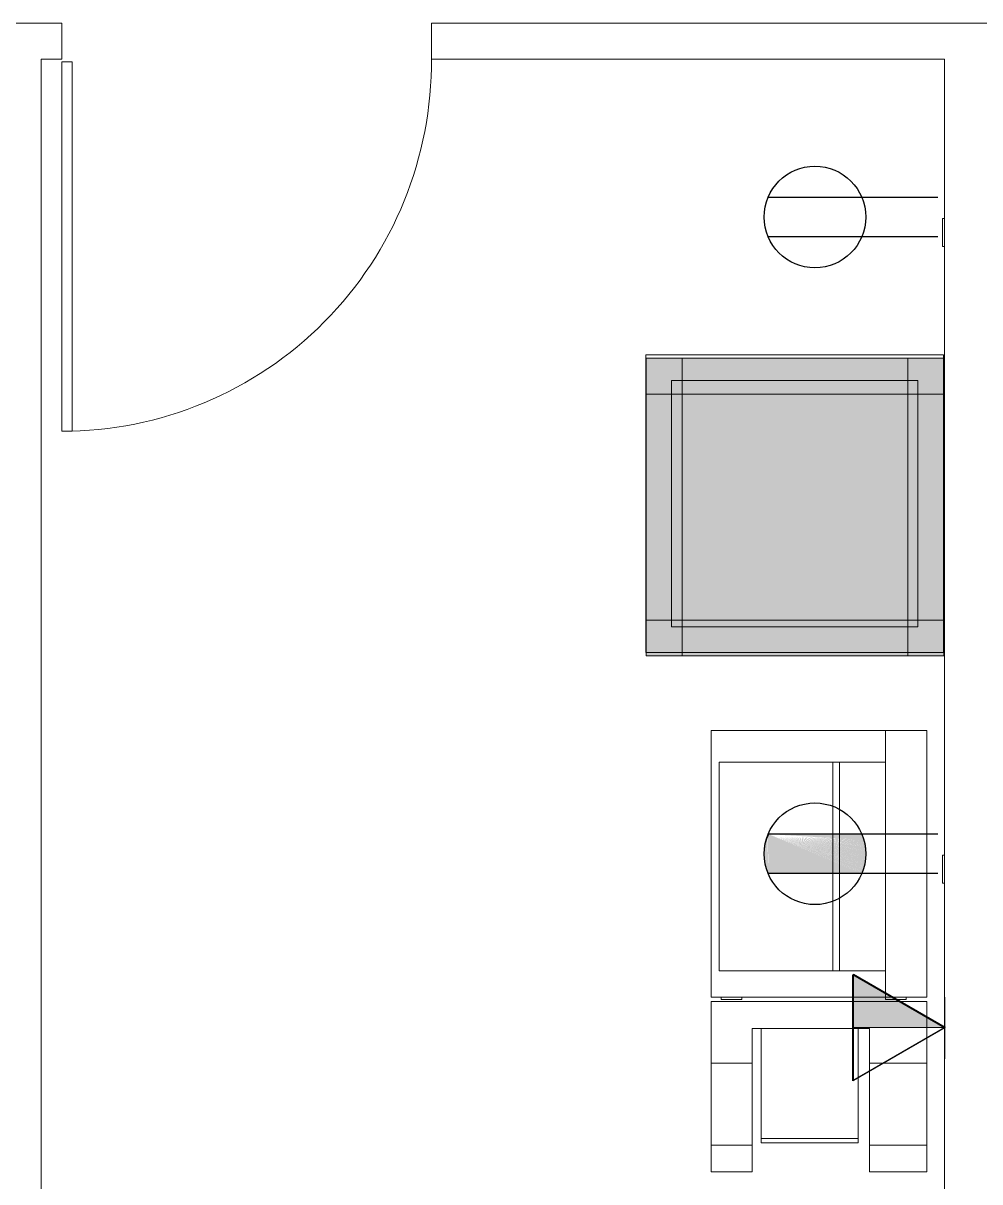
# Model space of a CAD drawing. Header units: inches. Extents: x 4757 to 6765, y 9919 to 10946.
# Drawn here: x 5945.3 to 6038.5, y 10615.3 to 10728.1 of the extents above; entities that cross this region are included whole.
import ezdxf

# ---------------------------------------------------------------- set-up
doc = ezdxf.new("R2010")
doc.units = ezdxf.units.IN
doc.header["$MEASUREMENT"] = 0
for name, color, linetype, lineweight in [('A-ANNO-NOTE', 7, 'Continuous', 9), ('A-DOOR', 31, 'Continuous', 13), ('A-WALL', 113, 'Continuous', 13), ('A-WALL-PATT', 111, 'Continuous', 13), ('Bb-col', 7, 'Continuous', 9), ('E-ELEC-FIXT', 91, 'Continuous', 9), ('I-WALL', 2, 'Continuous', 9), ('Q-SPCQ', 91, 'Continuous', 9), ('Rosslyn Plaza North_1777 North Kent St _W632_-09_dwg', 8, 'Continuous', 9)]:
    doc.layers.add(name, color=color, linetype=linetype, lineweight=lineweight)

# ---------------------------------------------------------------- blocks, each defined once
blk = doc.blocks.new('A-Copier-Floor - A-Copier-Floor-4036613-Level XX  POWER _ SIGNAL')
at = {"layer": 'Q-SPCQ'}
for p, q in [((-30.09, 11.47), (-27.49, 11.47)), ((-30.09, 11.47), (-30.09, 7.47)), ((-27.49, 11.47), (-19.49, 11.47)), ((-27.49, 11.47), (-27.49, 7.47)), ((-19.49, 11.47), (-13.49, 11.47)), ((-19.49, 11.47), (-19.49, 7.47)), ((-13.49, 11.47), (-13.49, -9.53)), ((12.91, 11.47), (-13.09, 11.47)), ((-13.09, 11.47), (-13.09, -5.51)), ((12.91, -5.51), (12.91, 11.47)), ((-13.29, 10.49), (-13.29, 8.47)), ((-13.29, 10.49), (-13.1, 10.49)), ((-10.52, -5.51), (-10.52, 10.67)), ((-10.52, 10.67), (9.82, 10.67)), ((9.82, 10.67), (9.82, -5.51)), ((-13.1, 8.47), (-13.29, 8.47)), ((-30.09, 7.47), (-27.49, 7.47)), ((-27.49, 7.47), (-19.49, 7.47)), ((-19.49, 7.47), (-16.13, 7.47)), ((-16.13, 7.47), (-16.13, -3.97)), ((-27.26, 6.6), (-26.84, 6.6)), ((-27.26, 6.6), (-27.26, -2.84)), ((-26.84, 6.6), (-16.13, 6.6)), ((-26.84, -2.84), (-26.84, 6.6)), ((9.82, -0.4), (-10.52, -0.4)), ((-10.52, -0.4), (-10.52, -1.03)), ((-10.52, -1.03), (9.82, -1.03)), ((9.82, -1.03), (9.82, -0.4)), ((-26.84, -2.84), (-27.26, -2.84)), ((-16.13, -2.84), (-26.84, -2.84)), ((-27.49, -3.97), (-30.09, -3.97)), ((-30.09, -3.97), (-30.09, -9.53)), ((-19.49, -3.97), (-27.49, -3.97)), ((-27.49, -3.97), (-27.49, -9.53)), ((-16.13, -3.97), (-19.49, -3.97)), ((-19.49, -3.97), (-19.49, -9.53)), ((-13.29, -5.51), (-13.29, -7.53)), ((-13.29, -5.51), (-13.1, -5.51)), ((-13.09, -5.51), (-10.52, -5.51)), ((-13.09, -5.51), (-13.09, -9.53)), ((9.82, -5.51), (-10.52, -5.51)), ((9.82, -5.51), (12.91, -5.51)), ((12.91, -9.53), (12.91, -5.51)), ((-13.1, -7.53), (-13.29, -7.53)), ((-27.49, -9.53), (-30.09, -9.53)), ((-19.49, -9.53), (-27.49, -9.53)), ((-13.49, -9.53), (-19.49, -9.53)), ((-13.09, -9.53), (12.91, -9.53))]:
    blk.add_line(p, q, dxfattribs=at)
blk = doc.blocks.new('Door - Glass Single - Patch - Short Handle-7276313-Level XX  POWER _ SIGNAL')
at = {"layer": 'A-DOOR', "lineweight": 20}
for p, q in [((17, 38), (17, 2)), ((18, 38), (17, 38)), ((18, 2), (18, 38)), ((17, 2), (18, 2))]:
    blk.add_line(p, q, dxfattribs=at)
at = {"layer": 'A-DOOR', "lineweight": 9}
blk.add_arc((18, 2), 36, 90, 180.5, dxfattribs=at)
blk = doc.blocks.new('PS - Power Device _Wall Base_ - Dedicated Duplex-8202252-Level XX  POWER _ SIGNAL')
at = {"layer": 'E-ELEC-FIXT'}
for p, q in [((6034.83, 10644.33), (6034.83, 10647.08)), ((6035.02, 10647.08), (6034.83, 10647.08)), ((6034.83, 10644.33), (6035.02, 10644.33))]:
    blk.add_line(p, q, dxfattribs=at)
blk = doc.blocks.new('PS - Power Device _Wall Base_ - Duplex-4862727-Level XX  POWER _ SIGNAL')
at = {"layer": 'E-ELEC-FIXT'}
for p, q in [((6513.48, 10272.41), (6513.48, 10275.16)), ((6513.67, 10275.16), (6513.48, 10275.16)), ((6513.48, 10272.41), (6513.67, 10272.41))]:
    blk.add_line(p, q, dxfattribs=at)
blk = doc.blocks.new('Rosslyn Plaza North_1777 North Kent St _W632_-09_dwg-6954577-Level XX  POWER _ SIGNAL')
at = {"layer": 'Bb-col', "flags": 128}
for points in [[(6005.92, 10666.79), (6034.92, 10666.79), (6034.92, 10695.79), (6005.92, 10695.79)], [(6008.42, 10669.29), (6032.42, 10669.29), (6032.42, 10693.29), (6008.42, 10693.29)]]:
    blk.add_lwpolyline(points, close=True, dxfattribs=at)

msp = doc.modelspace()

# ---------------------------------------------------------------- hatches: boundary and pattern name
at = {"layer": 'A-ANNO-NOTE'}
for points in [[(6017.88, 10645.28), (6017.77, 10648.83), (6017.55, 10648.08)], [(6017.88, 10645.28), (6017.9, 10649.11), (6017.82, 10648.93), (6017.82, 10648.83)], [(6026.97, 10645.28), (6017.9, 10649.11), (6017.88, 10645.28), (6026.91, 10645.28)], [(6027.16, 10648.56), (6027.14, 10648.65), (6017.9, 10649.11), (6026.91, 10648.57)], [(6027.11, 10648.75), (6027.07, 10648.84), (6017.9, 10649.11), (6026.91, 10648.75)], [(6027.04, 10648.93), (6027, 10649.02), (6017.9, 10649.11), (6026.91, 10648.93)], [(6027.07, 10648.84), (6027.04, 10648.93), (6017.9, 10649.11), (6026.91, 10648.84)], [(6027.14, 10648.65), (6027.11, 10648.75), (6017.9, 10649.11), (6026.91, 10648.66)], [(6027, 10649.02), (6026.97, 10649.11), (6017.9, 10649.11), (6026.91, 10649.02)], [(6026.97, 10645.28), (6027, 10645.37), (6018.58, 10648.83), (6026.91, 10645.31)], [(6027, 10645.37), (6027.04, 10645.46), (6018.6, 10648.83), (6026.91, 10645.41)], [(6027.04, 10645.46), (6027.07, 10645.56), (6018.62, 10648.83), (6026.91, 10645.52)], [(6027.07, 10645.56), (6027.11, 10645.65), (6018.64, 10648.83), (6026.91, 10645.62)], [(6027.11, 10645.65), (6027.14, 10645.74), (6018.66, 10648.83), (6026.91, 10645.72)], [(6027.14, 10645.74), (6027.16, 10645.84), (6018.69, 10648.83), (6026.91, 10645.83)], [(6027.16, 10645.84), (6027.19, 10645.93), (6018.71, 10648.83), (6026.91, 10645.93)], [(6027.19, 10645.93), (6027.21, 10646.03), (6018.74, 10648.83), (6026.91, 10646.03)], [(6027.21, 10646.03), (6027.24, 10646.12), (6018.77, 10648.83), (6026.91, 10646.13)], [(6027.24, 10646.12), (6027.26, 10646.22), (6018.8, 10648.83), (6026.91, 10646.23)], [(6027.26, 10646.22), (6027.27, 10646.32), (6018.83, 10648.83), (6026.91, 10646.33)], [(6027.27, 10646.32), (6027.29, 10646.41), (6018.86, 10648.83), (6026.91, 10646.43)], [(6027.29, 10646.41), (6027.31, 10646.51), (6018.9, 10648.83), (6026.91, 10646.52)], [(6027.31, 10646.51), (6027.32, 10646.61), (6018.94, 10648.83), (6026.91, 10646.62)], [(6027.32, 10646.61), (6027.33, 10646.71), (6018.98, 10648.83), (6026.91, 10646.72)], [(6027.33, 10646.71), (6027.34, 10646.8), (6019.03, 10648.83), (6026.91, 10646.81)], [(6027.34, 10646.8), (6027.34, 10646.9), (6019.07, 10648.83), (6026.91, 10646.91)], [(6027.34, 10646.9), (6027.35, 10647), (6019.13, 10648.83), (6026.91, 10647)], [(6027.35, 10647), (6027.35, 10647.1), (6019.19, 10648.83), (6026.91, 10647.1)], [(6027.35, 10647.1), (6027.35, 10647.2), (6019.25, 10648.83), (6026.91, 10647.19)], [(6027.35, 10647.2), (6027.35, 10647.3), (6019.32, 10648.83), (6026.91, 10647.29)], [(6027.35, 10647.3), (6027.35, 10647.39), (6019.4, 10648.83), (6026.91, 10647.38)], [(6027.35, 10647.39), (6027.34, 10647.49), (6019.48, 10648.83), (6026.91, 10647.47)], [(6027.34, 10647.49), (6027.34, 10647.59), (6019.58, 10648.83), (6026.91, 10647.57)], [(6027.34, 10647.59), (6027.33, 10647.69), (6019.68, 10648.83), (6026.91, 10647.66)], [(6027.33, 10647.69), (6027.32, 10647.79), (6019.8, 10648.83), (6026.91, 10647.75)], [(6027.32, 10647.79), (6027.31, 10647.88), (6019.94, 10648.83), (6026.91, 10647.84)], [(6027.31, 10647.88), (6027.29, 10647.98), (6020.1, 10648.83), (6026.91, 10647.94)], [(6027.29, 10647.98), (6027.27, 10648.08), (6020.29, 10648.83), (6026.91, 10648.03)], [(6027.27, 10648.08), (6027.26, 10648.18), (6020.51, 10648.83), (6026.91, 10648.12)], [(6027.26, 10648.18), (6027.24, 10648.27), (6020.77, 10648.83), (6026.91, 10648.21)], [(6027.24, 10648.27), (6027.21, 10648.37), (6021.09, 10648.83), (6026.91, 10648.3)], [(6027.21, 10648.37), (6027.19, 10648.46), (6021.49, 10648.83), (6026.91, 10648.39)], [(6027.19, 10648.46), (6027.16, 10648.56), (6022.01, 10648.83), (6026.91, 10648.48)], [(6017.5, 10646.61), (6017.55, 10648.08), (6017.46, 10647.1)], [(6017.59, 10646.12), (6017.55, 10648.08), (6017.5, 10646.61)], [(6017.7, 10645.74), (6017.55, 10648.08), (6017.59, 10646.12)], [(6017.88, 10645.28), (6017.55, 10648.08), (6017.7, 10645.74)], [(6035.09, 10630.28), (6026.15, 10635.43), (6026.15, 10630.28), (6034.95, 10630.28)]]:
    msp.add_hatch(color=256, dxfattribs=at).paths.add_polyline_path(points, flags=0)
at = {"layer": 'A-WALL'}
msp.add_hatch(color=7, dxfattribs=at).paths.add_polyline_path([(6031.47, 10669.97), (6031.47, 10691.97), (6009.47, 10691.97), (6009.47, 10669.97)], flags=0)
at = {"layer": 'A-WALL-PATT', "lineweight": 9}
for points in [[(6009.47, 10669.97), (6009.47, 10695.47), (6005.97, 10695.47), (6005.97, 10669.97)], [(6009.47, 10691.97), (6034.97, 10691.97), (6034.97, 10695.47), (6009.47, 10695.47)], [(6031.47, 10666.47), (6034.97, 10666.47), (6034.97, 10691.97), (6031.47, 10691.97), (6031.47, 10667.55)], [(6031.47, 10666.47), (6031.47, 10669.97), (6005.97, 10669.97), (6005.97, 10666.47), (6026.91, 10666.47)]]:
    msp.add_hatch(color=7, dxfattribs=at).paths.add_polyline_path(points, flags=0)

# ---------------------------------------------------------------- linework, layer by layer
at = {"layer": 'A-ANNO-NOTE', "lineweight": 30}
for p, q in [((6034.37, 10711.13), (6017.84, 10711.13)), ((6034.37, 10707.3), (6017.84, 10707.3)), ((6034.37, 10707.3), (6017.84, 10707.3)), ((6034.37, 10649.11), (6017.84, 10649.11)), ((6034.37, 10645.28), (6017.84, 10645.28)), ((6034.37, 10645.28), (6017.84, 10645.28)), ((6035.02, 10630.24), (6026.09, 10635.4)), ((6026.09, 10625.08), (6026.09, 10635.4)), ((6035.09, 10630.28), (6026.15, 10635.43)), ((6026.15, 10625.12), (6026.15, 10635.43)), ((6035.02, 10633.24), (6035.02, 10627.24)), ((6035.02, 10630.24), (6026.09, 10625.08)), ((6035.09, 10630.28), (6026.15, 10625.12))]:
    msp.add_line(p, q, dxfattribs=at)
at = {"layer": 'A-ANNO-NOTE'}
for p, q in [((6026.97, 10649.11), (6017.9, 10649.11)), ((6017.88, 10645.28), (6026.97, 10645.28)), ((6035.09, 10630.28), (6026.15, 10635.43)), ((6026.15, 10635.43), (6026.15, 10630.28)), ((6026.15, 10630.28), (6035.09, 10630.28))]:
    msp.add_line(p, q, dxfattribs=at)
at = {"layer": 'A-ANNO-NOTE', "lineweight": 30}
for centre in [(6022.4, 10709.22), (6022.4, 10647.2)]:
    msp.add_circle(centre, 4.95, dxfattribs=at)
at = {"layer": 'A-ANNO-NOTE'}
for centre, radius, start, end in [((6021.96, 10647.18), 4.5, 154.5156, 204.9234), ((6022.4, 10647.2), 4.95, 337.2244, 22.7756)]:
    msp.add_arc(centre, radius, start, end, dxfattribs=at)
at = {"layer": 'A-WALL'}
for p, q in [((6009.47, 10669.97), (6009.47, 10695.47)), ((6031.47, 10695.47), (6009.47, 10695.47)), ((6009.47, 10666.47), (6031.47, 10666.47))]:
    msp.add_line(p, q, dxfattribs=at)
at = {"layer": 'A-WALL', "color": 55}
for p, q in [((6005.97, 10691.97), (6005.97, 10669.97)), ((6031.47, 10691.97), (6034.97, 10691.97)), ((6034.97, 10669.97), (6034.97, 10691.97)), ((6005.97, 10669.97), (6009.47, 10669.97)), ((6031.47, 10669.97), (6031.47, 10666.47))]:
    msp.add_line(p, q, dxfattribs=at)
at = {"layer": 'A-WALL', "lineweight": 9}
for p, q in [((6009.47, 10691.97), (6009.47, 10669.97)), ((6031.47, 10691.97), (6009.47, 10691.97)), ((6031.47, 10669.97), (6031.47, 10691.97)), ((6009.47, 10669.97), (6031.47, 10669.97))]:
    msp.add_line(p, q, dxfattribs=at)
at = {"layer": 'I-WALL', "lineweight": 13}
for p, q in [((5949.04, 10728.1), (5907.04, 10728.1)), ((5949.04, 10724.6), (5949.04, 10728.1)), ((6041.47, 10728.1), (5985.04, 10728.1)), ((5985.04, 10728.1), (5985.04, 10724.6)), ((5947.02, 10521.41), (5947.02, 10724.6)), ((5947.02, 10724.6), (5949.04, 10724.6)), ((5985.04, 10724.6), (6035.02, 10724.6)), ((6035.02, 10724.6), (6035.02, 10539.43)), ((6031.47, 10691.97), (6031.47, 10695.47)), ((6009.47, 10691.97), (6005.97, 10691.97)), ((6009.47, 10669.97), (6009.47, 10666.47)), ((6031.47, 10669.97), (6034.97, 10669.97))]:
    msp.add_line(p, q, dxfattribs=at)
at = {"layer": 'I-WALL', "color": 8, "lineweight": 20}
for p, q in [((6009.47, 10695.47), (6005.97, 10695.47)), ((6005.97, 10695.47), (6005.97, 10691.97)), ((6034.97, 10695.47), (6031.47, 10695.47)), ((6034.97, 10691.97), (6034.97, 10695.47)), ((6005.97, 10669.97), (6005.97, 10666.47)), ((6034.97, 10666.47), (6034.97, 10669.97)), ((6005.97, 10666.47), (6009.47, 10666.47)), ((6031.47, 10666.47), (6034.97, 10666.47))]:
    msp.add_line(p, q, dxfattribs=at)
at = {"layer": 'I-WALL'}
for p, q in [((6009.47, 10691.97), (6031.47, 10691.97)), ((6031.47, 10691.97), (6031.47, 10669.97)), ((6031.47, 10669.97), (6009.47, 10669.97))]:
    msp.add_line(p, q, dxfattribs=at)

# ---------------------------------------------------------------- block references
at = {"layer": 'A-DOOR', "rotation": 180}
msp.add_blockref('Door - Glass Single - Patch - Short Handle-7276313-Level XX  POWER _ SIGNAL', (5967.04, 10726.35), dxfattribs=at)
at = {"layer": 'E-ELEC-FIXT'}
for name, p in [('PS - Power Device _Wall Base_ - Duplex-4862727-Level XX  POWER _ SIGNAL', (-478.65, 433.93)), ('PS - Power Device _Wall Base_ - Dedicated Duplex-8202252-Level XX  POWER _ SIGNAL', (0, 0))]:
    msp.add_blockref(name, p, dxfattribs=at)
at = {"layer": 'Q-SPCQ', "rotation": 89.99999999999788}
msp.add_blockref('A-Copier-Floor - A-Copier-Floor-4036613-Level XX  POWER _ SIGNAL', (6023.76, 10646.31), dxfattribs=at)
at = {"layer": 'Rosslyn Plaza North_1777 North Kent St _W632_-09_dwg', "color": 7}
msp.add_blockref('Rosslyn Plaza North_1777 North Kent St _W632_-09_dwg-6954577-Level XX  POWER _ SIGNAL', (0, 0), dxfattribs=at)

doc.saveas('drawing.dxf')
